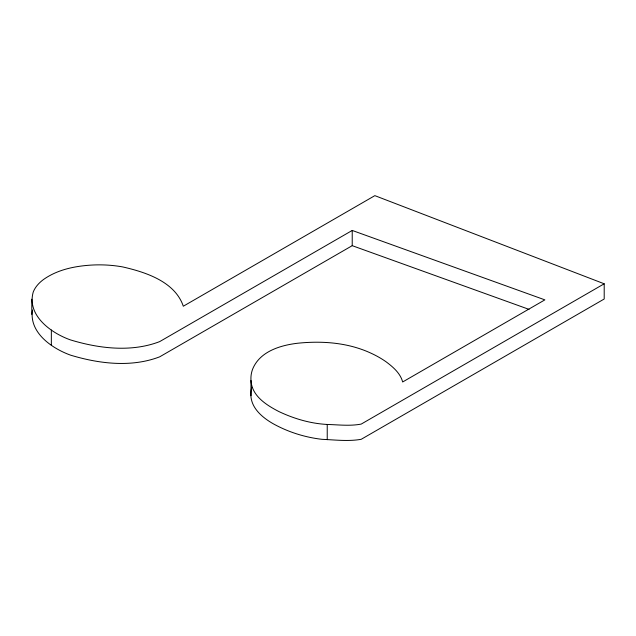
<?xml version="1.0" encoding="UTF-8"?>
<svg xmlns="http://www.w3.org/2000/svg" width="636" height="636" viewBox="0 0 636 636"><rect width="100%" height="100%" fill="white"/><g stroke="black" fill="none" stroke-linecap="round" stroke-linejoin="round"><path stroke-width="0.95" d="M32.508 310.002C28.811 332.572 52.033 348.496 70.588 355.158C99.009 363.768 131.414 367.719 159.7 356.82L352.225 245.671L529.049 309.382M251.013 395.672L250.926 377.887A76.193 43.995 0 0 1 252.707 368.952C259.901 351.414 280.412 345.276 297.632 343.241C322.055 340.713 347.487 342.542 370.088 352.781A98.978 57.145 0 0 1 386.354 361.995C393.223 367.155 400.394 373.332 402.66 381.974L544.869 299.866L352.225 230.447L159.7 341.596C131.414 352.503 99.009 348.552 70.588 339.942C51.373 333.256 26.617 315.52 33.207 292.131A54.481 31.458 0 0 1 43.645 279.411C57.359 269.744 74.197 266.23 90.67 265.132A78.323 45.22 0 0 1 122.708 266.929C145.716 272.168 174.995 281.653 183.311 306.226L374.85 195.642L604.2 283.791L604.2 299.007L361.208 439.301C348.329 441.583 334.989 439.858 321.983 439.325C304.946 437.345 288.251 432.098 273.249 423.775C262.08 417.431 249.988 407.255 250.926 393.104A76.193 43.995 0 0 1 251.713 387.292M604.2 283.791L361.208 424.085C350.078 426.223 338.503 424.768 327.23 424.458C310.495 423.568 294.094 418.742 278.989 411.603C266.619 405.235 251.681 395.934 251.013 380.455M352.225 230.447L352.225 245.671M327.23 424.458L327.23 439.683M51.341 330.012L51.341 345.229M31.8 299.214L31.8 314.438"/></g></svg>
